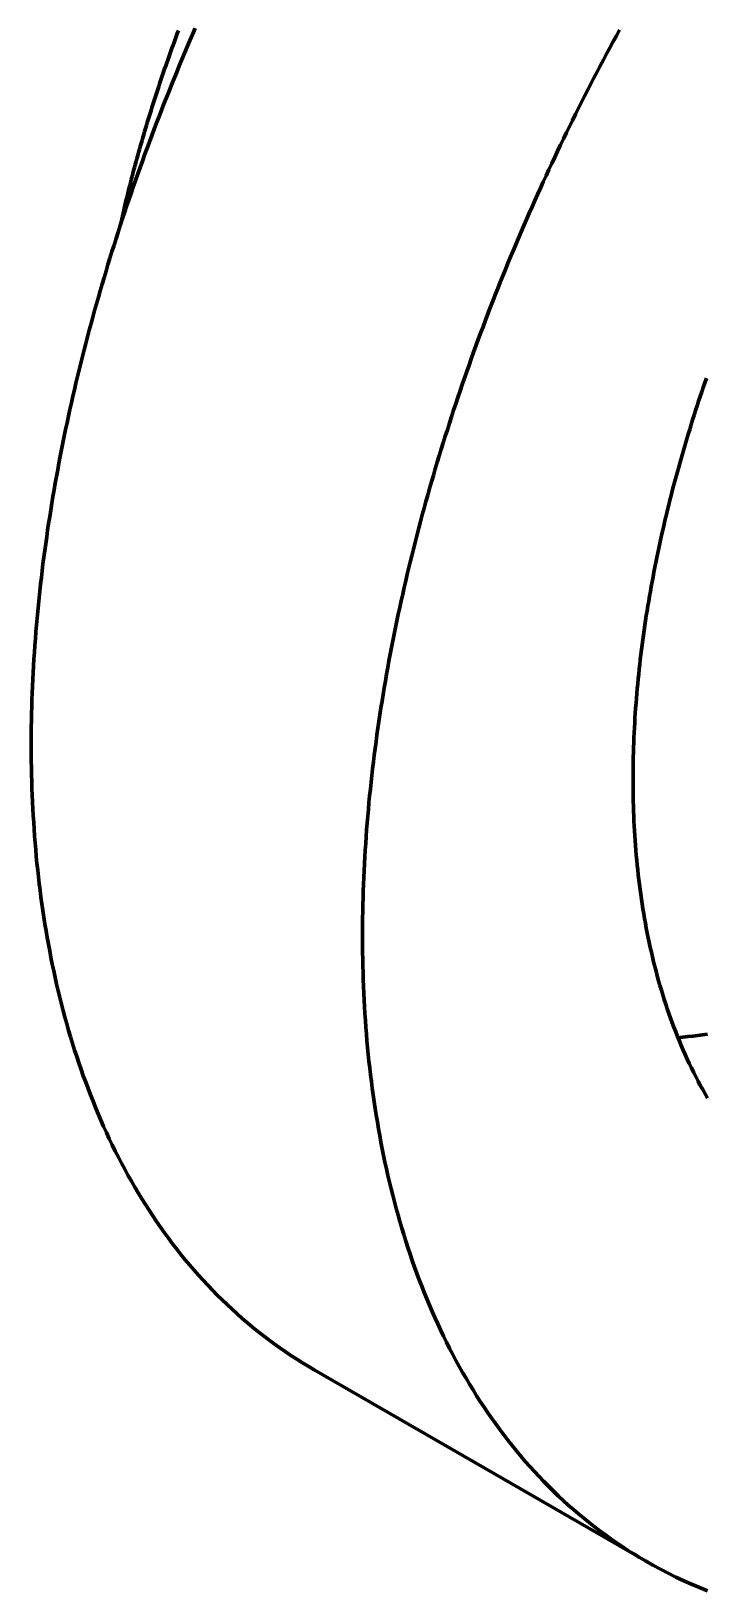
# Model space of a CAD drawing. Header units: millimetres. Extents: x 0 to 841, y 0 to 594.
# Drawn here: x 477.61 to 494.89, y 92.43 to 132.4 of the extents above; entities that cross this region are included whole.
import ezdxf

# ---------------------------------------------------------------- set-up
doc = ezdxf.new("R2010")
doc.units = ezdxf.units.MM
doc.layers.add('01-VISIBLE', color=7, linetype='CONTINUOUS', lineweight=70)

msp = doc.modelspace()

# ---------------------------------------------------------------- linework, layer by layer
at = {"layer": '01-VISIBLE'}
msp.add_line((484.856, 98.098), (493.341, 93.199), dxfattribs=at)
for points in [[(481.81, 132.478), (481.74, 132.318), (481.671, 132.158), (481.603, 131.997), (481.535, 131.836), (481.467, 131.675), (481.4, 131.514), (481.333, 131.352), (481.267, 131.191), (481.202, 131.029), (481.137, 130.867), (481.072, 130.704), (481.008, 130.542), (480.944, 130.379), (480.881, 130.216), (480.819, 130.053), (480.756, 129.89), (480.695, 129.727), (480.634, 129.563), (480.573, 129.399), (480.513, 129.235), (480.454, 129.071), (480.395, 128.906), (480.336, 128.742), (480.278, 128.577), (480.221, 128.412), (480.164, 128.247), (480.107, 128.082), (480.052, 127.916), (479.996, 127.751), (479.941, 127.585), (479.887, 127.419), (479.834, 127.252), (479.78, 127.086), (479.728, 126.92), (479.676, 126.753), (479.624, 126.586), (479.573, 126.419), (479.523, 126.252), (479.473, 126.084), (479.424, 125.917), (479.375, 125.749), (479.327, 125.581), (479.279, 125.413), (479.232, 125.245), (479.186, 125.076), (479.14, 124.908), (479.095, 124.739), (479.05, 124.57), (479.006, 124.401), (478.963, 124.232), (478.92, 124.063), (478.878, 123.893), (478.836, 123.724), (478.795, 123.554), (478.754, 123.384), (478.715, 123.214), (478.675, 123.044), (478.637, 122.873), (478.599, 122.703), (478.561, 122.532), (478.525, 122.361), (478.489, 122.19), (478.453, 122.019), (478.419, 121.848), (478.385, 121.677), (478.351, 121.506), (478.318, 121.334), (478.286, 121.162), (478.255, 120.99), (478.224, 120.819), (478.194, 120.646), (478.164, 120.474), (478.136, 120.302), (478.108, 120.13), (478.08, 119.957), (478.054, 119.784), (478.028, 119.612), (478.003, 119.439), (477.978, 119.266), (477.954, 119.093), (477.931, 118.92), (477.909, 118.747), (477.887, 118.573), (477.867, 118.4), (477.847, 118.226), (477.827, 118.053), (477.809, 117.879), (477.791, 117.705), (477.774, 117.531), (477.758, 117.358), (477.742, 117.184), (477.728, 117.009), (477.714, 116.835), (477.701, 116.661), (477.688, 116.487), (477.677, 116.313), (477.667, 116.138), (477.657, 115.964), (477.648, 115.789), (477.64, 115.615), (477.633, 115.44), (477.626, 115.266), (477.621, 115.091), (477.616, 114.917), (477.613, 114.742), (477.61, 114.567), (477.608, 114.393), (477.607, 114.218), (477.607, 114.043), (477.608, 113.869), (477.61, 113.694), (477.612, 113.52), (477.616, 113.345), (477.621, 113.17), (477.626, 112.996), (477.633, 112.821), (477.641, 112.647), (477.649, 112.472), (477.659, 112.298), (477.67, 112.123), (477.681, 111.949), (477.694, 111.775), (477.708, 111.601), (477.723, 111.427), (477.738, 111.253), (477.755, 111.079), (477.773, 110.905), (477.793, 110.732), (477.813, 110.558), (477.834, 110.385), (477.857, 110.212), (477.881, 110.039), (477.906, 109.866), (477.932, 109.693), (477.959, 109.521), (477.987, 109.348), (478.017, 109.176), (478.048, 109.004), (478.08, 108.832), (478.113, 108.661), (478.148, 108.49), (478.184, 108.319), (478.221, 108.148), (478.259, 107.978), (478.299, 107.808), (478.34, 107.638), (478.383, 107.469), (478.427, 107.299), (478.472, 107.131), (478.518, 106.962), (478.566, 106.794), (478.616, 106.627), (478.666, 106.46), (478.719, 106.293), (478.772, 106.127), (478.827, 105.961), (478.884, 105.796), (478.942, 105.631), (479.002, 105.467), (479.063, 105.303), (479.126, 105.14), (479.19, 104.978), (479.256, 104.816), (479.323, 104.655), (479.392, 104.495), (479.462, 104.335), (479.535, 104.176), (479.608, 104.017), (479.684, 103.86), (479.761, 103.703), (479.84, 103.547), (479.92, 103.392), (480.002, 103.238), (480.086, 103.085), (480.172, 102.932), (480.259, 102.781), (480.348, 102.631), (480.438, 102.482), (480.531, 102.333), (480.625, 102.186), (480.721, 102.04), (480.819, 101.896), (480.918, 101.752), (481.019, 101.61), (481.123, 101.469), (481.227, 101.329), (481.334, 101.191), (481.442, 101.054), (481.552, 100.918), (481.664, 100.784), (481.778, 100.651), (481.893, 100.52), (482.011, 100.391), (482.13, 100.263), (482.25, 100.137), (482.373, 100.012), (482.497, 99.889), (482.623, 99.768), (482.751, 99.649), (482.88, 99.531), (483.011, 99.416), (483.143, 99.302), (483.278, 99.191), (483.414, 99.081), (483.551, 98.973), (483.69, 98.867), (483.831, 98.764), (483.973, 98.662), (484.116, 98.563), (484.261, 98.465), (484.408, 98.37), (484.556, 98.277), (484.705, 98.187), (484.856, 98.098)], [(481.377, 132.415), (481.349, 132.34), (481.322, 132.264), (481.294, 132.189), (481.266, 132.114), (481.239, 132.039), (481.212, 131.963), (481.185, 131.888), (481.158, 131.812), (481.131, 131.737), (481.104, 131.661), (481.078, 131.586), (481.052, 131.51), (481.025, 131.434), (480.999, 131.358), (480.974, 131.282), (480.948, 131.207), (480.922, 131.131), (480.897, 131.055), (480.872, 130.979), (480.847, 130.902), (480.822, 130.826), (480.797, 130.75), (480.772, 130.674), (480.748, 130.597), (480.724, 130.521), (480.7, 130.445), (480.676, 130.368), (480.652, 130.292), (480.628, 130.215), (480.605, 130.139), (480.581, 130.062), (480.558, 129.985), (480.535, 129.908), (480.513, 129.832), (480.49, 129.755), (480.467, 129.678), (480.445, 129.601), (480.423, 129.524), (480.401, 129.447), (480.379, 129.37), (480.357, 129.292), (480.336, 129.215), (480.315, 129.138), (480.294, 129.061), (480.273, 128.983), (480.252, 128.906), (480.231, 128.829), (480.211, 128.751), (480.19, 128.674), (480.17, 128.596), (480.15, 128.518), (480.131, 128.441), (480.111, 128.363), (480.092, 128.285), (480.072, 128.207), (480.053, 128.13), (480.034, 128.052), (480.016, 127.974), (479.997, 127.896), (479.979, 127.818), (479.961, 127.74), (479.943, 127.662), (479.925, 127.584), (479.907, 127.505), (479.89, 127.427)], [(492.68, 132.438), (492.596, 132.285), (492.513, 132.132), (492.43, 131.978), (492.347, 131.824), (492.266, 131.67), (492.184, 131.515), (492.103, 131.36), (492.022, 131.205), (491.942, 131.05), (491.862, 130.895), (491.783, 130.739), (491.704, 130.583), (491.626, 130.427), (491.548, 130.271), (491.471, 130.114), (491.394, 129.958), (491.317, 129.801), (491.241, 129.643), (491.166, 129.486), (491.09, 129.328), (491.016, 129.17), (490.942, 129.012), (490.868, 128.854), (490.795, 128.695), (490.722, 128.536), (490.649, 128.377), (490.578, 128.218), (490.506, 128.059), (490.435, 127.899), (490.365, 127.739), (490.295, 127.579), (490.225, 127.419), (490.156, 127.259), (490.088, 127.098), (490.02, 126.937), (489.952, 126.776), (489.885, 126.615), (489.819, 126.453), (489.753, 126.292), (489.687, 126.13), (489.622, 125.968), (489.557, 125.805), (489.493, 125.643), (489.43, 125.48), (489.366, 125.317), (489.304, 125.154), (489.242, 124.991), (489.18, 124.828), (489.119, 124.664), (489.059, 124.5), (488.998, 124.336), (488.939, 124.172), (488.88, 124.007), (488.821, 123.843), (488.763, 123.678), (488.706, 123.513), (488.649, 123.348), (488.593, 123.183), (488.537, 123.017), (488.482, 122.852), (488.427, 122.686), (488.372, 122.52), (488.319, 122.354), (488.266, 122.187), (488.213, 122.021), (488.161, 121.854), (488.109, 121.687), (488.058, 121.52), (488.008, 121.353), (487.958, 121.185), (487.909, 121.018), (487.86, 120.85), (487.812, 120.682), (487.765, 120.514), (487.718, 120.346), (487.671, 120.177), (487.625, 120.009), (487.58, 119.84), (487.535, 119.671), (487.491, 119.502), (487.448, 119.333), (487.405, 119.164), (487.363, 118.994), (487.321, 118.825), (487.28, 118.655), (487.24, 118.485), (487.2, 118.315), (487.161, 118.145), (487.122, 117.974), (487.084, 117.804), (487.047, 117.633), (487.01, 117.462), (486.974, 117.291), (486.939, 117.12), (486.904, 116.949), (486.87, 116.778), (486.836, 116.607), (486.804, 116.435), (486.771, 116.263), (486.74, 116.091), (486.709, 115.92), (486.679, 115.747), (486.65, 115.575), (486.621, 115.403), (486.593, 115.231), (486.566, 115.058), (486.539, 114.886), (486.513, 114.713), (486.488, 114.54), (486.463, 114.367), (486.44, 114.194), (486.417, 114.021), (486.394, 113.848), (486.373, 113.674), (486.352, 113.501), (486.332, 113.327), (486.312, 113.154), (486.294, 112.98), (486.276, 112.806), (486.259, 112.632), (486.243, 112.459), (486.227, 112.285), (486.213, 112.111), (486.199, 111.936), (486.186, 111.762), (486.174, 111.588), (486.162, 111.414), (486.152, 111.239), (486.142, 111.065), (486.133, 110.891), (486.125, 110.716), (486.118, 110.542), (486.112, 110.367), (486.106, 110.192), (486.102, 110.018), (486.098, 109.843), (486.095, 109.668), (486.093, 109.494), (486.092, 109.319), (486.092, 109.145), (486.093, 108.97), (486.095, 108.795), (486.098, 108.621), (486.101, 108.446), (486.106, 108.271), (486.112, 108.097), (486.118, 107.922), (486.126, 107.748), (486.135, 107.573), (486.144, 107.399), (486.155, 107.225), (486.166, 107.05), (486.179, 106.876), (486.193, 106.702), (486.208, 106.528), (486.224, 106.354), (486.241, 106.18), (486.259, 106.006), (486.278, 105.833), (486.298, 105.659), (486.32, 105.486), (486.342, 105.313), (486.366, 105.14), (486.391, 104.967), (486.417, 104.794), (486.444, 104.622), (486.473, 104.449), (486.502, 104.277), (486.533, 104.105), (486.565, 103.933), (486.599, 103.762), (486.633, 103.591), (486.669, 103.42), (486.706, 103.249), (486.745, 103.079), (486.784, 102.909), (486.826, 102.739), (486.868, 102.57), (486.912, 102.401), (486.957, 102.232), (487.004, 102.063), (487.051, 101.895), (487.101, 101.728), (487.152, 101.561), (487.204, 101.394), (487.258, 101.228), (487.313, 101.062), (487.369, 100.897), (487.427, 100.732), (487.487, 100.568), (487.548, 100.404), (487.611, 100.241), (487.675, 100.079), (487.741, 99.917), (487.808, 99.756), (487.877, 99.596), (487.948, 99.436), (488.02, 99.277), (488.094, 99.118), (488.169, 98.961), (488.246, 98.804), (488.325, 98.648), (488.405, 98.493), (488.487, 98.339), (488.571, 98.186), (488.657, 98.033), (488.744, 97.882), (488.833, 97.732), (488.924, 97.583), (489.016, 97.434), (489.11, 97.287), (489.206, 97.141), (489.304, 96.997), (489.404, 96.853), (489.505, 96.711), (489.608, 96.57), (489.713, 96.43), (489.819, 96.292), (489.928, 96.155), (490.038, 96.019), (490.15, 95.885), (490.263, 95.752), (490.379, 95.621), (490.496, 95.492), (490.615, 95.364), (490.736, 95.238), (490.858, 95.113), (490.982, 94.99), (491.108, 94.869), (491.236, 94.75), (491.365, 94.633), (491.496, 94.517), (491.629, 94.403), (491.763, 94.292), (491.899, 94.182), (492.036, 94.074), (492.175, 93.968), (492.316, 93.865), (492.458, 93.763), (492.602, 93.664), (492.747, 93.566), (492.893, 93.471), (493.041, 93.378), (493.19, 93.288), (493.341, 93.199)], [(494.904, 123.512), (494.863, 123.393), (494.822, 123.274), (494.782, 123.155), (494.742, 123.036), (494.703, 122.917), (494.664, 122.797), (494.625, 122.677), (494.587, 122.558), (494.549, 122.438), (494.511, 122.318), (494.474, 122.197), (494.438, 122.077), (494.401, 121.957), (494.365, 121.836), (494.33, 121.716), (494.295, 121.595), (494.26, 121.474), (494.226, 121.353), (494.192, 121.232), (494.159, 121.11), (494.126, 120.989), (494.093, 120.868), (494.061, 120.746), (494.029, 120.624), (493.998, 120.503), (493.967, 120.381), (493.937, 120.259), (493.907, 120.137), (493.877, 120.014), (493.848, 119.892), (493.819, 119.769), (493.791, 119.647), (493.763, 119.524), (493.736, 119.402), (493.709, 119.279), (493.683, 119.156), (493.657, 119.033), (493.631, 118.91), (493.606, 118.786), (493.582, 118.663), (493.558, 118.54), (493.534, 118.416), (493.511, 118.292), (493.488, 118.169), (493.466, 118.045), (493.444, 117.921), (493.423, 117.797), (493.403, 117.673), (493.382, 117.549), (493.363, 117.425), (493.344, 117.3), (493.325, 117.176), (493.307, 117.052), (493.289, 116.927), (493.272, 116.802), (493.255, 116.678), (493.239, 116.553), (493.224, 116.428), (493.209, 116.303), (493.194, 116.178), (493.18, 116.053), (493.167, 115.928), (493.154, 115.803), (493.142, 115.678), (493.13, 115.553), (493.119, 115.428), (493.109, 115.302), (493.099, 115.177), (493.089, 115.052), (493.081, 114.926), (493.072, 114.801), (493.065, 114.675), (493.058, 114.55), (493.051, 114.424), (493.046, 114.298), (493.04, 114.173), (493.036, 114.047), (493.032, 113.921), (493.029, 113.796), (493.026, 113.67), (493.024, 113.544), (493.023, 113.418), (493.022, 113.293), (493.022, 113.167), (493.022, 113.041), (493.024, 112.915), (493.026, 112.79), (493.028, 112.664), (493.032, 112.538), (493.036, 112.412), (493.041, 112.287), (493.046, 112.161), (493.052, 112.036), (493.059, 111.91), (493.067, 111.784), (493.075, 111.659), (493.084, 111.534), (493.094, 111.408), (493.105, 111.283), (493.117, 111.158), (493.129, 111.032), (493.142, 110.907), (493.156, 110.782), (493.17, 110.657), (493.186, 110.533), (493.202, 110.408), (493.219, 110.283), (493.237, 110.159), (493.256, 110.035), (493.275, 109.91), (493.296, 109.786), (493.317, 109.662), (493.339, 109.539), (493.362, 109.415), (493.386, 109.291), (493.411, 109.168), (493.437, 109.045), (493.464, 108.922), (493.492, 108.8), (493.52, 108.677), (493.55, 108.555), (493.58, 108.433), (493.612, 108.311), (493.644, 108.19), (493.678, 108.068), (493.713, 107.948), (493.748, 107.827), (493.785, 107.707), (493.822, 107.587), (493.861, 107.467), (493.901, 107.348), (493.941, 107.229), (493.983, 107.11), (494.026, 106.992), (494.07, 106.874), (494.115, 106.757), (494.161, 106.64), (494.209, 106.523), (494.257, 106.407), (494.307, 106.292), (494.358, 106.177), (494.41, 106.062), (494.463, 105.948), (494.517, 105.835), (494.573, 105.722), (494.629, 105.61), (494.687, 105.498), (494.746, 105.387), (494.807, 105.277), (494.868, 105.167), (494.931, 105.058)], [(494.174, 106.609), (494.301, 106.621), (494.427, 106.635), (494.554, 106.65), (494.68, 106.666), (494.806, 106.683), (494.932, 106.702)], [(493.341, 93.199), (493.533, 93.091), (493.727, 92.986), (493.923, 92.884), (494.121, 92.787), (494.321, 92.693), (494.523, 92.603), (494.726, 92.517), (494.931, 92.435)]]:
    msp.add_lwpolyline(points, dxfattribs=at)

doc.saveas('drawing.dxf')
